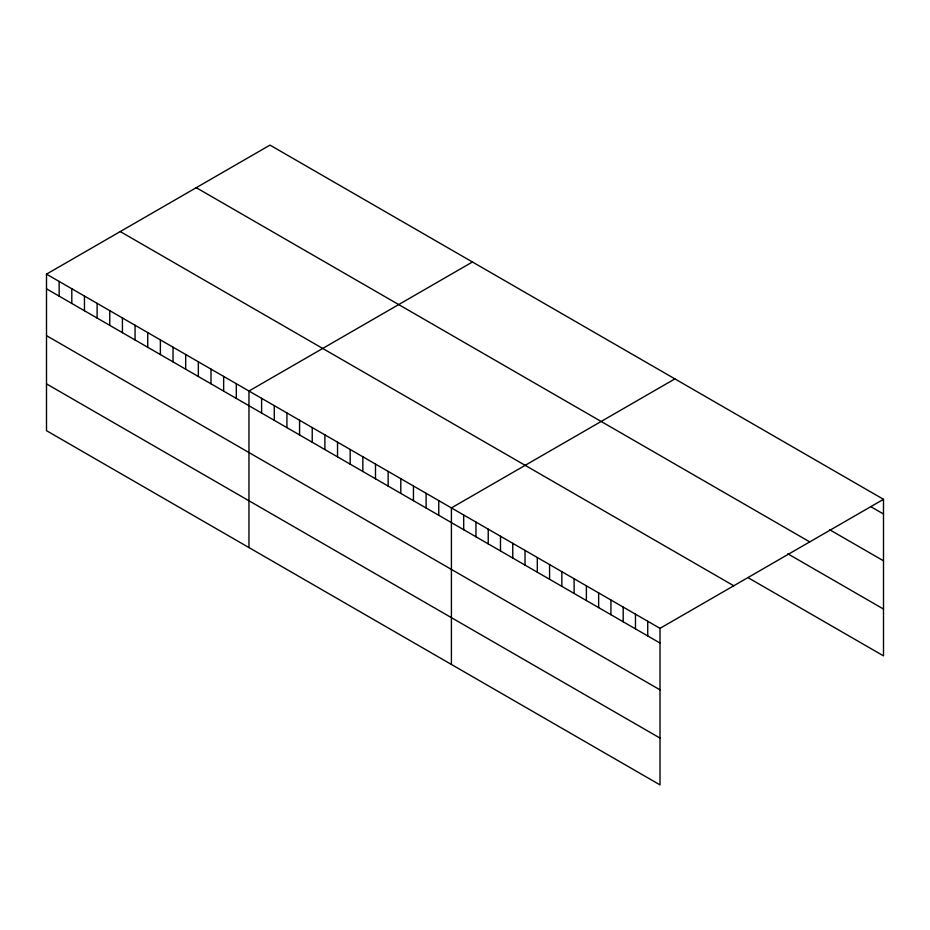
<?xml version="1.0" encoding="UTF-8"?>
<svg xmlns="http://www.w3.org/2000/svg" width="930" height="930" viewBox="0 0 930 930"><rect width="100%" height="100%" fill="white"/><g stroke="black" fill="none" stroke-linecap="round" stroke-linejoin="round"><path stroke-width="1.4" d="M46.5 274.141L660.009 628.343L660.009 784.885L46.5 430.683L46.5 274.141L269.991 145.115L883.5 499.317L883.5 655.859L748.534 577.937M472.452 261.993L248.961 391.03L248.961 547.572M674.913 378.882L451.41 507.92L451.41 664.462M660.009 628.343L883.5 499.317M871.236 506.92L883.5 514.011M829.514 529.647L883.5 560.813M196.242 187.686L809.751 541.899M787.791 553.792L883.5 609.045M120.249 231.558L733.758 585.761M46.5 288.835L660.009 643.037M46.5 335.649L660.009 689.851M46.5 383.881L660.009 738.083M647.733 621.263L647.733 635.957M635.469 614.184L635.469 628.878M623.193 607.092L623.193 621.786M610.929 600.013L610.929 614.707M598.653 592.922L598.653 607.627M586.388 585.842L586.388 600.536M574.112 578.762L574.112 593.456M561.848 571.671L561.848 586.365M549.572 564.591L549.572 579.285M537.308 557.512L537.308 572.206M525.032 550.421L525.032 565.115M512.767 543.341L512.767 558.035M500.491 536.25L500.491 550.944M488.227 529.17L488.227 543.864M475.951 522.09L475.951 536.784M463.686 514.999L463.686 529.693M438.762 500.607L438.762 515.313M426.103 493.307L426.103 508.001M413.455 486.006L413.455 500.7M400.795 478.694L400.795 493.388M388.147 471.394L388.147 486.088M375.488 464.082L375.488 478.776M362.84 456.781L362.84 471.475M350.18 449.469L350.18 464.175M337.532 442.169L337.532 456.863M324.884 434.868L324.884 449.562M312.224 427.556L312.224 442.25M299.576 420.255L299.576 434.949M286.917 412.943L286.917 427.637M274.269 405.643L274.269 420.337M261.609 398.331L261.609 413.036M236.301 383.73L236.301 398.424M223.653 376.418L223.653 391.112M210.994 369.117L210.994 383.811M198.346 361.805L198.346 376.499M185.686 354.504L185.686 369.198M173.038 347.192L173.038 361.898M160.379 339.892L160.379 354.586M147.731 332.591L147.731 347.285M135.071 325.279L135.071 339.973M122.423 317.979L122.423 332.673M109.763 310.667L109.763 325.361M97.115 303.366L97.115 318.06M84.456 296.054L84.456 310.76M71.808 288.753L71.808 303.447M59.148 281.453L59.148 296.147"/></g></svg>
